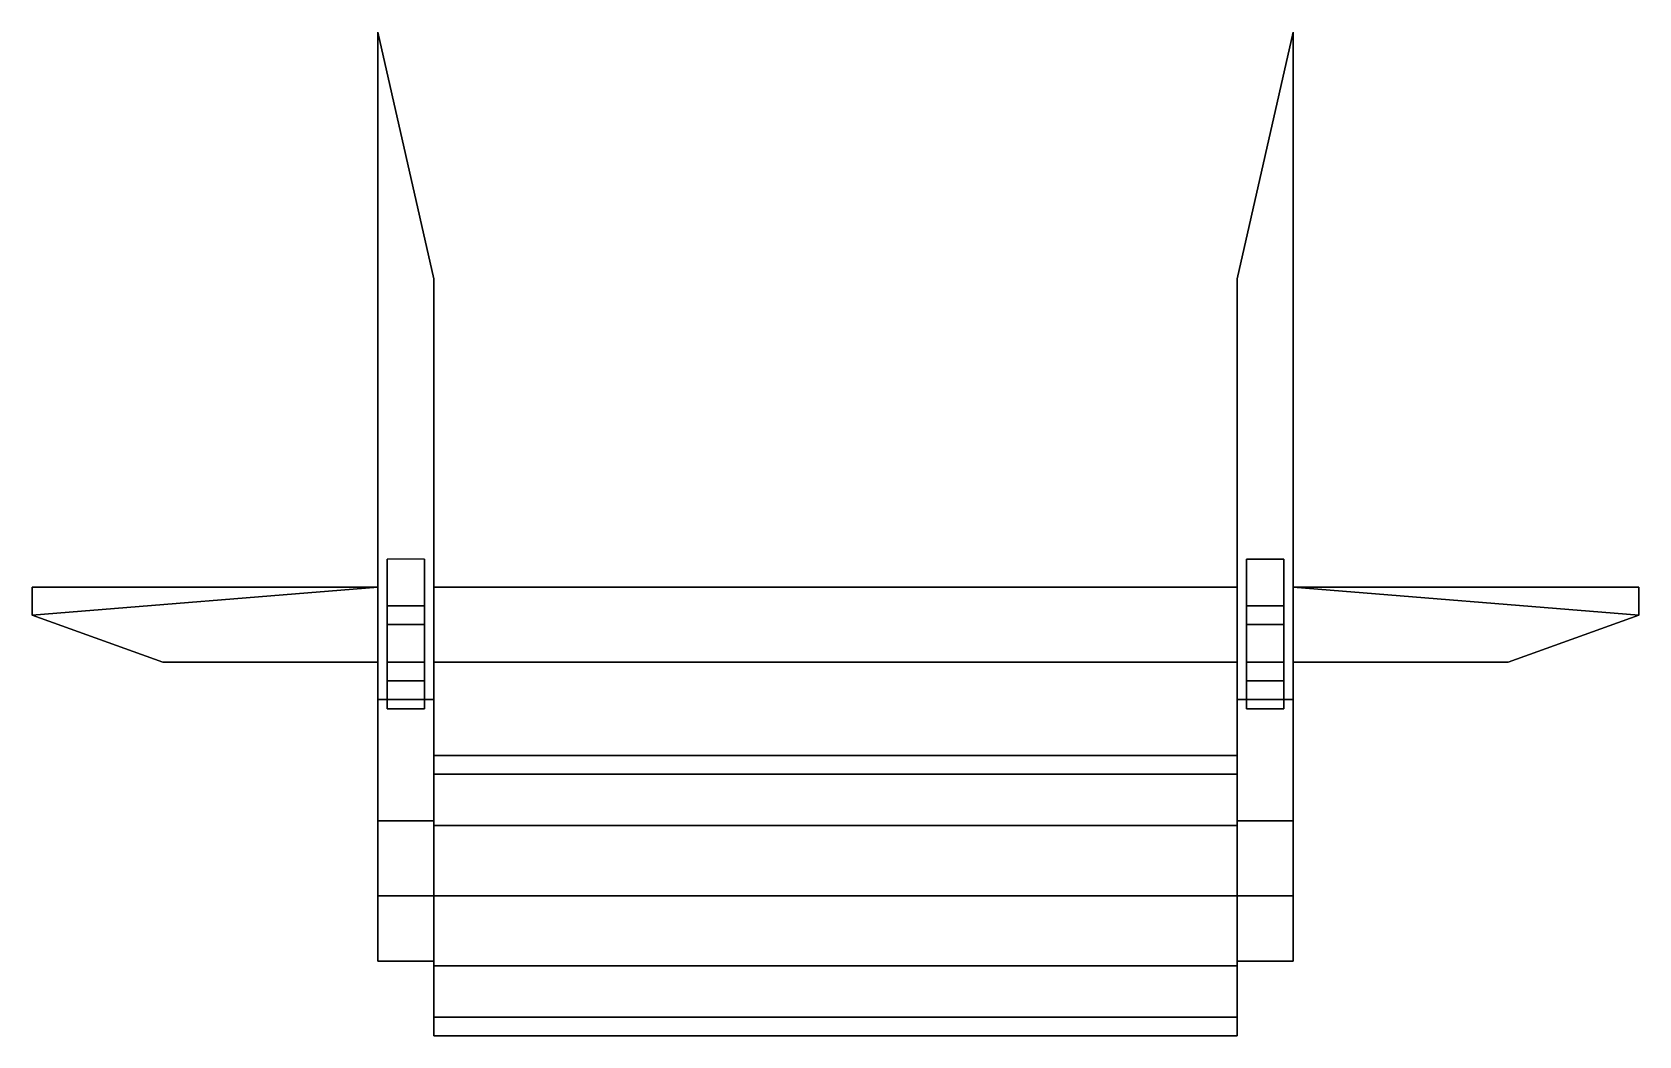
# Model space of a CAD drawing. Extents: x -0.86 to 0.86, y -3.12 to -2.05.
import ezdxf

# ---------------------------------------------------------------- set-up
doc = ezdxf.new("R2010")
doc.units = 0
doc.layers.add('ROLLER', color=6, linetype='CONTINUOUS')

msp = doc.modelspace()

# ---------------------------------------------------------------- linework, layer by layer
at = {"layer": 'ROLLER'}
for points in [[(-0.49, -2.046, 0.93), (-0.49, -2.89, 0.93), (-0.43, -2.89, 0.93), (-0.43, -2.31, 0.93)], [(-0.43, -2.31, 0.78), (-0.43, -2.76, 0.78), (-0.49, -2.76, 0.78), (-0.49, -2.046, 0.78)], [(-0.49, -2.046, 0.78), (-0.49, -2.76, 0.78), (-0.49, -2.89, 0.93), (-0.49, -2.046, 0.93)], [(0.49, -2.046, 0.78), (0.49, -2.76, 0.78), (0.43, -2.76, 0.78), (0.43, -2.31, 0.78)], [(0.43, -2.31, 0.93), (0.43, -2.89, 0.93), (0.49, -2.89, 0.93), (0.49, -2.046, 0.93)], [(0.49, -2.89, 0.93), (0.49, -2.76, 0.78), (0.49, -2.046, 0.78), (0.49, -2.046, 0.93)], [(-0.43, -2.89, 0.93), (-0.43, -2.76, 0.78), (-0.43, -2.31, 0.78), (-0.43, -2.31, 0.93)], [(0.43, -2.31, 0.78), (0.43, -2.76, 0.78), (0.43, -2.89, 0.93), (0.43, -2.31, 0.93)], [(-0.44, -2.66, 0.96), (-0.44, -2.61, 0.93), (-0.48, -2.61, 0.93), (-0.48, -2.66, 0.96)], [(-0.48, -2.61, 0.93), (-0.48, -2.74, 0.93), (-0.48, -2.77, 0.96), (-0.48, -2.66, 0.96)], [(-0.44, -2.77, 0.96), (-0.44, -2.74, 0.93), (-0.44, -2.61, 0.93), (-0.44, -2.66, 0.96)], [(0.44, -2.61, 0.93), (0.44, -2.74, 0.93), (0.44, -2.77, 0.96), (0.44, -2.66, 0.96)], [(0.48, -2.66, 0.96), (0.48, -2.61, 0.93), (0.44, -2.61, 0.93), (0.44, -2.66, 0.96)], [(0.48, -2.61, 0.93), (0.48, -2.74, 0.93), (0.44, -2.74, 0.93), (0.44, -2.61, 0.93)], [(0.48, -2.77, 0.96), (0.48, -2.74, 0.93), (0.48, -2.61, 0.93), (0.48, -2.66, 0.96)], [(-0.49, -2.64, 0.79), (-0.49, -2.72, 0.79), (-0.72, -2.72, 0.79), (-0.86, -2.67, 0.79)], [(-0.72, -2.72, 0.93), (-0.49, -2.72, 0.93), (-0.49, -2.64, 0.93), (-0.86, -2.67, 0.93)], [(-0.49, -2.64, 0.79), (-0.86, -2.67, 0.79), (-0.86, -2.64, 0.79)], [(-0.86, -2.64, 0.93), (-0.86, -2.67, 0.93), (-0.49, -2.64, 0.93), (-0.86, -2.64, 0.93)], [(-0.86, -2.64, 0.79), (-0.86, -2.67, 0.79), (-0.86, -2.67, 0.93), (-0.86, -2.64, 0.93)], [(-0.86, -2.64, 0.93), (-0.49, -2.64, 0.93), (-0.49, -2.64, 0.79), (-0.86, -2.64, 0.79)], [(-0.43, -2.72, 0.93), (0.43, -2.72, 0.93), (0.43, -2.64, 0.93), (-0.43, -2.64, 0.93)], [(0.43, -2.64, 0.79), (0.43, -2.72, 0.79), (-0.43, -2.72, 0.79), (-0.43, -2.64, 0.79)], [(-0.43, -2.64, 0.93), (0.43, -2.64, 0.93), (0.43, -2.64, 0.79), (-0.43, -2.64, 0.79)], [(0.72, -2.72, 0.79), (0.49, -2.72, 0.79), (0.49, -2.64, 0.79), (0.86, -2.67, 0.79)], [(0.86, -2.64, 0.79), (0.49, -2.64, 0.79), (0.49, -2.64, 0.93), (0.86, -2.64, 0.93)], [(0.86, -2.64, 0.79), (0.86, -2.67, 0.79), (0.49, -2.64, 0.79), (0.86, -2.64, 0.79)], [(0.49, -2.64, 0.93), (0.49, -2.72, 0.93), (0.72, -2.72, 0.93), (0.86, -2.67, 0.93)], [(0.49, -2.64, 0.93), (0.86, -2.67, 0.93), (0.86, -2.64, 0.93)], [(0.86, -2.64, 0.93), (0.86, -2.67, 0.93), (0.86, -2.67, 0.79), (0.86, -2.64, 0.79)], [(-0.48, -2.66, 0.96), (-0.48, -2.72, 0.96), (-0.44, -2.72, 0.96), (-0.44, -2.66, 0.96)], [(-0.44, -2.66, 1.03), (-0.44, -2.66, 1.01), (-0.48, -2.66, 1.01), (-0.48, -2.66, 1.03)], [(-0.48, -2.66, 1.01), (-0.48, -2.74, 1.05), (-0.48, -2.68, 1.05), (-0.48, -2.66, 1.03)], [(-0.48, -2.66, 1.03), (-0.48, -2.68, 1.05), (-0.44, -2.68, 1.05), (-0.44, -2.66, 1.03)], [(-0.48, -2.72, 1.01), (-0.48, -2.77, 1.02), (-0.48, -2.74, 1.05), (-0.48, -2.66, 1.01)], [(-0.44, -2.66, 1.01), (-0.44, -2.72, 1.01), (-0.48, -2.72, 1.01), (-0.48, -2.66, 1.01)], [(-0.44, -2.68, 1.05), (-0.44, -2.74, 1.05), (-0.44, -2.66, 1.01), (-0.44, -2.66, 1.03)], [(-0.44, -2.74, 1.05), (-0.44, -2.77, 1.02), (-0.44, -2.72, 1.01), (-0.44, -2.66, 1.01)], [(0.44, -2.66, 0.96), (0.44, -2.72, 0.96), (0.48, -2.72, 0.96), (0.48, -2.66, 0.96)], [(0.44, -2.72, 1.01), (0.44, -2.77, 1.02), (0.44, -2.74, 1.05), (0.44, -2.66, 1.01)], [(0.48, -2.66, 1.01), (0.48, -2.72, 1.01), (0.44, -2.72, 1.01), (0.44, -2.66, 1.01)], [(0.48, -2.66, 1.03), (0.48, -2.66, 1.01), (0.44, -2.66, 1.01), (0.44, -2.66, 1.03)], [(0.44, -2.66, 1.01), (0.44, -2.74, 1.05), (0.44, -2.68, 1.05), (0.44, -2.66, 1.03)], [(0.44, -2.66, 1.03), (0.44, -2.68, 1.05), (0.48, -2.68, 1.05), (0.48, -2.66, 1.03)], [(0.48, -2.74, 1.05), (0.48, -2.77, 1.02), (0.48, -2.72, 1.01), (0.48, -2.66, 1.01)], [(0.48, -2.68, 1.05), (0.48, -2.74, 1.05), (0.48, -2.66, 1.01), (0.48, -2.66, 1.03)], [(-0.86, -2.67, 0.79), (-0.72, -2.72, 0.79), (-0.72, -2.72, 0.93), (-0.86, -2.67, 0.93)], [(-0.48, -2.68, 1.05), (-0.48, -2.74, 1.05), (-0.44, -2.74, 1.05), (-0.44, -2.68, 1.05)], [(0.44, -2.68, 1.05), (0.44, -2.74, 1.05), (0.48, -2.74, 1.05), (0.48, -2.68, 1.05)], [(0.86, -2.67, 0.93), (0.72, -2.72, 0.93), (0.72, -2.72, 0.79), (0.86, -2.67, 0.79)], [(-0.72, -2.72, 0.79), (-0.49, -2.72, 0.79), (-0.49, -2.72, 0.93), (-0.72, -2.72, 0.93)], [(-0.44, -2.72, 1.01), (-0.44, -2.72, 0.96), (-0.48, -2.72, 0.96), (-0.48, -2.72, 1.01)], [(-0.48, -2.72, 0.96), (-0.48, -2.77, 0.96), (-0.48, -2.77, 1.02), (-0.48, -2.72, 1.01)], [(-0.44, -2.77, 1.02), (-0.44, -2.77, 0.96), (-0.44, -2.72, 0.96), (-0.44, -2.72, 1.01)], [(-0.43, -2.72, 0.79), (0.43, -2.72, 0.79), (0.43, -2.72, 0.93), (-0.43, -2.72, 0.93)], [(0.44, -2.72, 0.96), (0.44, -2.77, 0.96), (0.44, -2.77, 1.02), (0.44, -2.72, 1.01)], [(0.48, -2.72, 1.01), (0.48, -2.72, 0.96), (0.44, -2.72, 0.96), (0.44, -2.72, 1.01)], [(0.48, -2.77, 1.02), (0.48, -2.77, 0.96), (0.48, -2.72, 0.96), (0.48, -2.72, 1.01)], [(0.72, -2.72, 0.93), (0.49, -2.72, 0.93), (0.49, -2.72, 0.79), (0.72, -2.72, 0.79)], [(-0.48, -2.77, 0.96), (-0.48, -2.74, 0.93), (-0.44, -2.74, 0.93), (-0.44, -2.77, 0.96)], [(-0.48, -2.74, 1.05), (-0.48, -2.77, 1.02), (-0.44, -2.77, 1.02), (-0.44, -2.74, 1.05)], [(0.44, -2.77, 0.96), (0.44, -2.74, 0.93), (0.48, -2.74, 0.93), (0.48, -2.77, 0.96)], [(0.44, -2.74, 1.05), (0.44, -2.77, 1.02), (0.48, -2.77, 1.02), (0.48, -2.74, 1.05)], [(-0.43, -2.76, 0.78), (-0.43, -2.97, 0.66), (-0.49, -2.97, 0.66), (-0.49, -2.76, 0.78)], [(-0.49, -2.76, 0.78), (-0.49, -2.97, 0.66), (-0.49, -3.04, 0.74), (-0.49, -2.89, 0.93)], [(-0.43, -2.895, 0.8699), (-0.43, -2.8401, 0.815), (-0.43, -2.76, 0.78), (-0.43, -2.89, 0.93)], [(-0.43, -2.8401, 0.815), (-0.43, -2.8213, 0.745), (-0.43, -2.76, 0.78)], [(0.43, -2.76, 0.78), (0.43, -2.8401, 0.815), (0.43, -2.895, 0.8699), (0.43, -2.89, 0.93)], [(0.49, -2.76, 0.78), (0.49, -2.97, 0.66), (0.43, -2.97, 0.66), (0.43, -2.76, 0.78)], [(0.43, -2.76, 0.78), (0.43, -2.8213, 0.745), (0.43, -2.8401, 0.815), (0.43, -2.76, 0.78)], [(0.49, -3.04, 0.74), (0.49, -2.97, 0.66), (0.49, -2.76, 0.78), (0.49, -2.89, 0.93)], [(-0.48, -2.77, 1.02), (-0.48, -2.77, 0.96), (-0.44, -2.77, 0.96), (-0.44, -2.77, 1.02)], [(0.44, -2.77, 1.02), (0.44, -2.77, 0.96), (0.48, -2.77, 0.96), (0.48, -2.77, 1.02)], [(0.43, -2.8401, 0.815), (0.43, -2.82, 0.74), (-0.43, -2.82, 0.74), (-0.43, -2.8401, 0.815)], [(0.43, -2.82, 0.74), (0.43, -2.8401, 0.665), (-0.43, -2.8401, 0.665), (-0.43, -2.82, 0.74)], [(-0.43, -2.895, 0.6101), (-0.43, -2.97, 0.66), (-0.43, -2.82, 0.74), (-0.43, -2.8401, 0.665)], [(-0.43, -2.82, 0.74), (-0.43, -2.97, 0.66), (-0.43, -2.8213, 0.745), (-0.43, -2.82, 0.74)], [(0.43, -2.8401, 0.665), (0.43, -2.82, 0.74), (0.43, -2.97, 0.66), (0.43, -2.895, 0.6101)], [(0.43, -2.8213, 0.745), (0.43, -2.8213, 0.745), (0.43, -2.97, 0.66), (0.43, -2.82, 0.74)], [(0.43, -2.895, 0.8699), (0.43, -2.8401, 0.815), (-0.43, -2.8401, 0.815), (-0.43, -2.895, 0.8699)], [(0.43, -2.8401, 0.665), (0.43, -2.895, 0.6101), (-0.43, -2.895, 0.6101), (-0.43, -2.8401, 0.665)], [(-0.49, -2.89, 0.93), (-0.49, -3.04, 0.74), (-0.43, -3.04, 0.74), (-0.43, -2.89, 0.93)], [(-0.43, -2.93, 0.8793), (-0.43, -2.895, 0.8699), (-0.43, -2.89, 0.93)], [(0.43, -2.97, 0.89), (0.43, -2.895, 0.8699), (-0.43, -2.895, 0.8699), (-0.43, -2.97, 0.89)], [(0.43, -2.895, 0.6101), (0.43, -2.97, 0.59), (-0.43, -2.97, 0.59), (-0.43, -2.895, 0.6101)], [(-0.43, -3.045, 0.6101), (-0.43, -2.97, 0.66), (-0.43, -2.895, 0.6101), (-0.43, -2.97, 0.59)], [(0.43, -2.89, 0.93), (0.43, -3.04, 0.74), (0.49, -3.04, 0.74), (0.49, -2.89, 0.93)], [(0.43, -2.895, 0.8699), (0.43, -2.93, 0.8793), (0.43, -2.89, 0.93), (0.43, -2.895, 0.8699)], [(0.43, -2.895, 0.6101), (0.43, -2.97, 0.66), (0.43, -3.045, 0.6101), (0.43, -2.97, 0.59)], [(-0.43, -3.04, 0.74), (-0.43, -2.97, 0.89), (-0.43, -2.93, 0.8793), (-0.43, -3.04, 0.74)], [(0.43, -2.93, 0.8793), (0.43, -2.97, 0.89), (0.43, -2.97, 0.89), (0.43, -3.04, 0.74)], [(-0.49, -3.04, 0.74), (-0.49, -2.97, 0.66), (-0.43, -2.97, 0.66), (-0.43, -3.04, 0.74)], [(0.43, -3.045, 0.8699), (0.43, -2.97, 0.89), (-0.43, -2.97, 0.89), (-0.43, -3.045, 0.8699)], [(0.43, -2.97, 0.59), (0.43, -3.045, 0.6101), (-0.43, -3.045, 0.6101), (-0.43, -2.97, 0.59)], [(-0.43, -3.0999, 0.665), (-0.43, -3.045, 0.8699), (-0.43, -2.97, 0.89), (-0.43, -3.04, 0.74)], [(-0.43, -3.0999, 0.665), (-0.43, -3.04, 0.74), (-0.43, -2.97, 0.66), (-0.43, -3.045, 0.6101)], [(0.43, -3.04, 0.74), (0.43, -2.97, 0.66), (0.49, -2.97, 0.66), (0.49, -3.04, 0.74)], [(0.43, -2.97, 0.66), (0.43, -3.04, 0.74), (0.43, -3.0999, 0.665), (0.43, -3.045, 0.6101)], [(0.43, -2.97, 0.89), (0.43, -3.045, 0.8699), (0.43, -3.0999, 0.815), (0.43, -3.04, 0.74)], [(0.43, -3.04, 0.74), (0.43, -3.0999, 0.815), (0.43, -3.12, 0.74), (0.43, -3.0999, 0.665)], [(0.43, -3.0999, 0.815), (0.43, -3.045, 0.8699), (-0.43, -3.045, 0.8699), (-0.43, -3.0999, 0.815)], [(0.43, -3.045, 0.6101), (0.43, -3.0999, 0.665), (-0.43, -3.0999, 0.665), (-0.43, -3.045, 0.6101)], [(-0.43, -3.12, 0.74), (-0.43, -3.0999, 0.815), (-0.43, -3.045, 0.8699), (-0.43, -3.0999, 0.665)], [(0.43, -3.12, 0.74), (0.43, -3.0999, 0.815), (-0.43, -3.0999, 0.815), (-0.43, -3.12, 0.74)], [(0.43, -3.0999, 0.665), (0.43, -3.12, 0.74), (-0.43, -3.12, 0.74), (-0.43, -3.0999, 0.665)]]:
    msp.add_3dface(points, dxfattribs=at)

doc.saveas('drawing.dxf')
